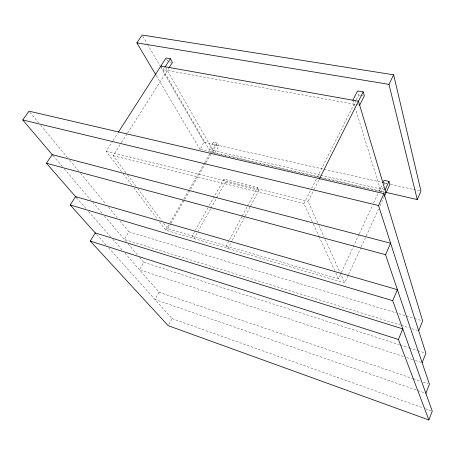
<?xml version="1.0" encoding="UTF-8"?>
<svg xmlns="http://www.w3.org/2000/svg" width="455" height="455" viewBox="0 0 455 455"><rect width="100%" height="100%" fill="white"/><g stroke="black" fill="none" stroke-linecap="round" stroke-linejoin="round"><path stroke-width="0.34" stroke-dasharray="2.27 1.71" d="M159.364 221.744L165.739 230.207L344.702 282.902L348.234 275.19M348.53 274.547L360.906 247.548M361.202 246.906L365.917 236.623M366.212 235.98L378.588 208.981M380.061 205.768L383.889 197.413M383.292 186.942L381.057 191.782L355.537 108.927M384.407 184.525L384.964 183.319L384.435 181.522M163.555 223.132L167.793 228.802L338.474 278.813L341.153 273.028M341.455 272.386L359.012 234.462M359.313 233.819L372.406 205.535M373.601 202.964L378.657 192.038M378.958 191.396L382.115 184.576M317.692 222.757L308.109 201.411L313.848 189.997M314.166 189.365L318.944 179.85M312.221 221.562L303.963 203.55L311.305 188.99M311.624 188.359L317.05 177.604M317.368 176.967L355.947 100.47M356.259 99.855L358.762 94.896L357.966 92.217M241.832 216.665L226.129 245.893L227.83 248.493L231.857 240.974M242.162 216.04L247.173 206.712M247.509 206.092L257.53 187.432L224.002 179.122L209.124 205.683M232.192 240.348L244.932 216.546M245.268 215.92L250.295 206.524M250.631 205.899L259.014 190.241L257.53 187.432M168.845 324.495L172.07 318.585L108.535 247.73M210.5 208.987L194.012 238.534L192.175 235.946L194.945 231.004M210.847 208.373L216.341 198.528M216.688 197.914L225.617 181.909L224.002 179.122M124.92 253.156L159.005 292.195L154.927 299.47L424.532 392.858M195.292 230.389L208.782 206.297M320.058 175.004L209.078 149.49L213.378 142.068L217.302 142.95L218.9 145.81L214.635 153.233L165.222 66.771M165.739 230.207L169.635 223.462M169.994 222.848L183.45 199.546M183.803 198.932L189.115 189.735M189.468 189.121L204.34 163.362M204.693 162.754L210.358 152.937M320.411 177.734L210.716 152.328L214.987 144.929L213.378 142.068M167.793 228.802L170.619 223.9M170.972 223.286L184.394 200.012M184.747 199.398L205.592 163.26M205.944 162.645L211.598 152.846M211.95 152.232L217.302 142.95M139.6 257.405L143.74 262.273L139.406 269.747L403.915 356.709M318.995 176.87L199.967 149.342L204.141 142.205L160.211 66.259M119.87 220.863L128.913 231.777L124.329 239.438L400.372 325.058M125.847 172.69L113.136 155.69L121.098 143.171M121.479 142.574L127.161 133.639M127.542 133.042L168.799 68.176M164.477 67.403L163.015 69.689L359.66 105.196M121.502 171.507L106.186 151.185L112.692 141.056M113.073 140.458L117.663 133.315M169.362 61.897L171.216 62.221M358.762 94.896L360.155 95.141M360.849 95.26L363.636 95.743M204.141 142.205L323.295 169.089M323.988 169.249L381.489 182.222M382.177 182.375L387.029 183.473M390.492 184.252L419.59 190.821M214.987 144.929L218.9 145.81M384.964 183.319L386.796 183.729M320.752 175.164L385.066 189.951M319.689 177.029L384.737 192.078M321.099 177.894L385.954 192.914M106.186 151.185L308.109 201.411M225.617 181.909L259.014 190.241M113.136 155.69L303.963 203.55M128.913 231.777L396.14 312.886M398.859 313.711L413.817 318.255M414.499 318.46L421.302 320.525M401.048 325.268L409.187 327.793M411.9 328.635L417.326 330.319M143.74 262.273L399.507 344.708M400.184 344.93L408.3 347.546M408.977 347.762L417.099 350.378M417.775 350.6L424.543 352.779M406.616 357.596L412.691 359.592M415.387 360.479L420.784 362.254M159.005 292.195L412.6 378.469M413.271 378.697L419.999 380.989M423.36 382.132L428.07 383.73M172.07 318.585L422.888 407.811M425.561 408.766L430.913 410.666M96.682 234.513L106.18 245.103M76.514 197.703L86.302 208.913M88.475 211.404L110.537 236.674M112.772 239.239L122.588 250.477M53.087 155.65L62.335 166.524M64.172 168.691L90.846 200.063M92.689 202.23L102.267 213.492M104.565 216.193L126.262 241.719M128.105 243.88L137.302 254.698M29.888 112.243L38.482 122.611M40.74 125.341L67.42 157.544M69.678 160.274L78.721 171.194M80.529 173.372L105.85 203.942M108.563 207.218L117.157 217.587M123.203 173.764L132.138 185.617M133.838 187.875L157.657 219.486M127.542 174.959L136.017 186.294M137.711 188.558L161.861 220.868M156.355 75.74L199.967 149.342M142.853 36.246L147.107 43.595M147.46 44.209L159.859 65.645M160.882 65.998L210.716 152.328M166.735 59.207L167.781 61.061M313.404 224.133L318.71 235.713M319.006 236.355L334.641 270.452M335.824 273.023L338.474 278.813M318.853 225.344L324.079 236.987M325.245 239.575L339.766 271.908M340.056 272.556L344.702 282.902M352.847 100.208L354.701 106.22"/><path stroke-width="0.68" d="M428.883 419.976L398.426 339.464L402.811 328.891L95.26 232.926L90.244 241.053L168.202 325.672L428.883 419.976L432.25 411.144L392.71 300.664L397.403 289.676L75.581 196.634L70.212 204.989L95.766 233.489M425.874 393.325L429.418 384.191L385.544 254.686L390.617 243.226L52.211 154.626L46.416 163.226L76.326 197.487M422.138 362.698L425.891 353.216L378.526 205.529L383.992 193.631L28.983 111.151L22.75 119.972L52.626 155.109M418.685 330.739L422.661 320.934L383.992 193.631M385.43 192.237L417.263 199.597L420.972 191.134L393.638 74.813L142.148 35.024L136.892 42.895L155.991 75.132M385.066 189.951L388.985 181.426L384.083 180.328L382.956 182.756M384.481 196.128L389.85 184.417L388.985 181.426M417.263 199.597L388.974 84.368L393.638 74.813M359.66 105.196L364.33 95.868L363.17 91.842L357.573 90.881L352.847 100.208M319.262 179.219L363.17 91.842M169.163 67.602L172.451 62.437L170.375 58.712L166.035 57.967L118.425 132.121M165.222 66.771L170.375 58.712M136.892 42.895L388.974 84.368M160.882 65.998L358.466 101.209L385.954 192.914M22.75 119.972L378.526 205.529M46.416 163.226L385.544 254.686M70.212 204.989L392.71 300.664M90.244 241.053L398.426 339.464"/></g></svg>
